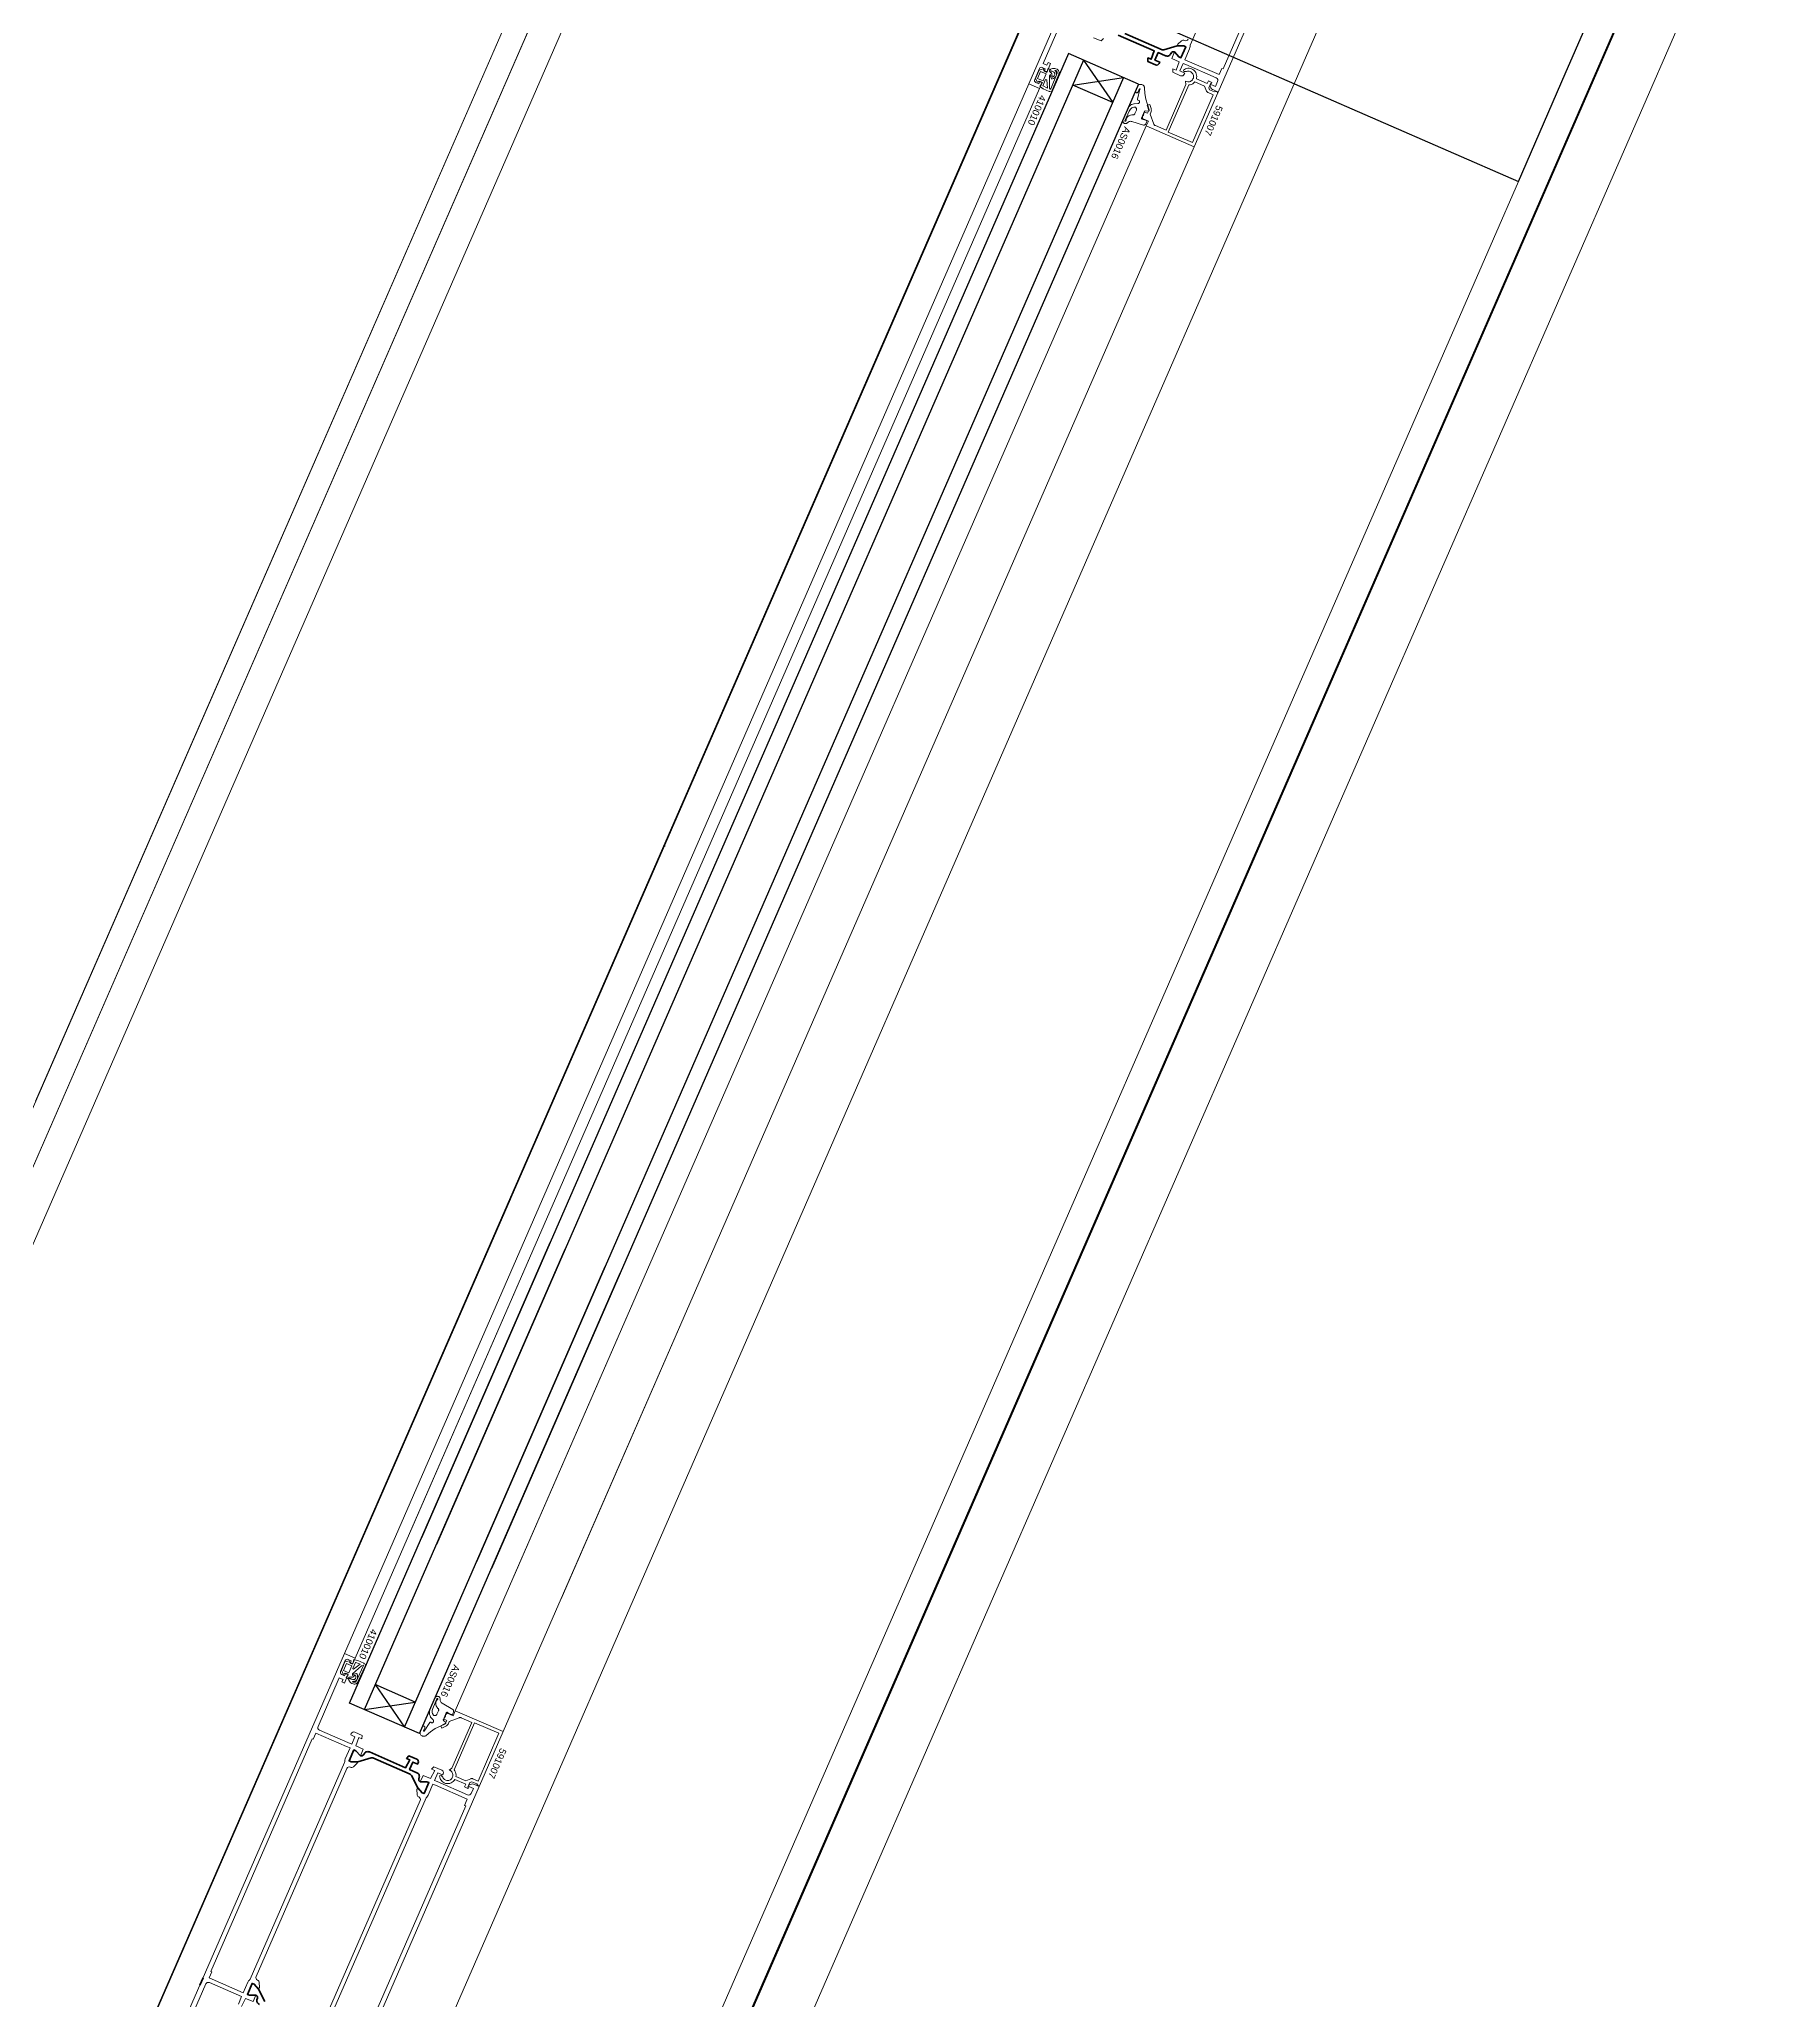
# Model space of a CAD drawing. Header units: millimetres. Extents: x -37281 to 954596, y -59787 to 956680.
# Drawn here: x 870647 to 871286, y -12874 to -12154 of the extents above; entities that cross this region are included whole.
import ezdxf
from ezdxf.enums import TextEntityAlignment as Align

# ---------------------------------------------------------------- set-up
doc = ezdxf.new("R2010")
doc.units = ezdxf.units.MM
doc.header["$MEASUREMENT"] = 0
doc.linetypes.add('Dot & Dashed', pattern=[670.277762, 352.777767, -176.388884, 0, -141.111112])
doc.linetypes.add('Double Dashed', pattern=[1093.611073, 529.166651, -211.666656, 141.111112, -211.666656])
for name, color, linetype, lineweight in [('0_Pen_No__2', 8, 'Continuous', 15), ('0_Pen_No__5', 7, 'Continuous', 25), ('0_Pen_No__6', 7, 'Continuous', 35), ('0_Pen_No__7', 7, 'Continuous', 35), ('0_Pen_No__9', 7, 'Continuous', 13), ('New_A-20-M_Floor_Slab_Pen_No__89', 8, 'Continuous', 20), ('New_A-20-M_Roof_Pen_No__93', 8, 'Continuous', 13), ('New_A-25-M_Curtain_Wall_Pen_No__90', 8, 'Continuous', 20), ('New_A-25-M_Wall_Ext_Pen_No__87', 8, 'Continuous', 20), ('New_ArchiCAD Windows_Pen_No__3', 7, 'Continuous', 18), ('New_ArchiCAD Zone Stamps_Pen_No__9', 7, 'Continuous', 13)]:
    doc.layers.add(name, color=color, linetype=linetype, lineweight=lineweight)
for name, color, linetype, lineweight, true_color in [('0_Pen_No__40', 7, 'Continuous', 35, 0x2a2a2a), ('New_A-15-MG_Structural_Grid_Phase_2_Pen_No__222', 7, 'Continuous', 13, 0x65af33), ('New_A-25-M_Curtain_Wall_Pen_No__69', 7, 'Continuous', 20, 0x606060), ('New_A-35-M_FFE-Zone_Pen_No__74', 7, 'Continuous', 20, 0x606060), ('New_ArchiCAD Windows_Pen_No__23', 7, 'Continuous', 30, 0x2a2a2a)]:
    doc.layers.add(name, color=color, linetype=linetype, lineweight=lineweight, true_color=true_color)
for name, color, linetype in [('New_A-15-MG_Structural_Grid_Phase_2', 7, 'Continuous'), ('New_A-20-M_Floor_Slab', 7, 'Continuous'), ('New_A-20-M_Roof', 7, 'Continuous'), ('New_A-25-M_Curtain_Wall', 7, 'Continuous'), ('New_A-25-M_Wall_Ext', 7, 'Continuous'), ('New_A-35-M_FFE-Zone', 7, 'Continuous'), ('New_ArchiCAD Windows', 7, 'Continuous')]:
    doc.layers.add(name, color=color, linetype=linetype)
doc.styles.add('GENERATED_STYLE_2', font='')
doc.styles.add('GENERATED_STYLE_3', font='')
doc.styles.add('GENERATED_STYLE_4', font='')
doc.styles.get('GENERATED_STYLE_2').set_extended_font_data('Arial', bold=True)
doc.styles.get('GENERATED_STYLE_3').set_extended_font_data('Arial')
doc.styles.get('GENERATED_STYLE_4').set_extended_font_data('Swis721 BT')

# ---------------------------------------------------------------- blocks, each defined once
blk = doc.blocks.new('Wall_243_2', base_point=(874395.1, -4631.3))
at = {"layer": 'New_A-25-M_Wall_Ext_Pen_No__87', "linetype": 'Continuous', "flags": 128}
for points in [[(874303.43, -4591.33), (866444.97, -22613.27)], [(866536.64, -22653.24), (874395.1, -4631.3)]]:
    blk.add_lwpolyline(points, dxfattribs=at)
blk = doc.blocks.new('Wall_245_2', base_point=(874285.09, -4632.6))
at = {"layer": 'New_A-25-M_Wall_Ext_Pen_No__87', "linetype": 'Continuous', "flags": 128}
for points in [[(869174.27, -16353.33), (874285.09, -4632.6)], [(872218.02, -8960.24), (869023.02, -16287.38)]]:
    blk.add_lwpolyline(points, dxfattribs=at)
blk = doc.blocks.new('Single Office_INB 2109_80_2', base_point=(868124.08, -12313.92))
at = {"layer": 'New_A-35-M_FFE-Zone_Pen_No__74', "linetype": 'Continuous'}
blk.add_line((869988.42, -14051.7), (870889.52, -11985.19), dxfattribs=at)
at = {"layer": 'New_ArchiCAD Zone Stamps_Pen_No__9'}
for tag, height, style, p in [('ROOM_NAME', 250, 'GENERATED_STYLE_2', (867785.19, -10969.69)), ('zoneNameLine2', 250, 'GENERATED_STYLE_2', (867596.76, -11401.82)), ('ROOM_NUMBER', 200, 'GENERATED_STYLE_3', (867408.33, -11822.52)), ('measuredAreaCode', 200, 'GENERATED_STYLE_3', (867251.3, -12182.63)), ('DUMMY_649', 200, 'GENERATED_STYLE_3', (867558.7, -12316.68)), ('DUMMY_650', 200, 'GENERATED_STYLE_3', (867908.22, -12469.08)), ('DUMMY_651', 133.33, 'GENERATED_STYLE_3', (868187.51, -12575.63))]:
    blk.add_attdef(tag, text='', height=height, rotation=336.44041, dxfattribs=dict(at, style=style)).set_placement(p, align=Align.TOP_LEFT)
blk = doc.blocks.new('Slab_14_2', base_point=(829422.85, -33019.01))
at = {"layer": 'New_A-20-M_Floor_Slab_Pen_No__89', "linetype": 'Continuous', "flags": 128}
blk.add_lwpolyline([(875235.59, -26822.78), (866165.91, -22867.95), (874174.16, -4502.51), (868527.24, -2040.17), (868435.45, -2000.14), (866447.92, -6558.18), (861160.52, -4252.62), (853558.92, -11326.43), (853176.07, -10915.01), (829422.85, -33019.01)], dxfattribs=at)
blk = doc.blocks.new('Slab_18_2', base_point=(875235.59, -26822.78))
at = {"layer": 'New_A-20-M_Floor_Slab_Pen_No__89', "linetype": 'Continuous', "flags": 128}
blk.add_lwpolyline([(875235.59, -26822.78), (866165.91, -22867.95), (874174.16, -4502.51), (883243.83, -8457.33)], close=True, dxfattribs=at)
blk = doc.blocks.new('Triple Window 19_2')
at = {"layer": 'New_ArchiCAD Windows_Pen_No__23', "linetype": 'Continuous'}
for p, q in [((-182, 0), (-182, -190)), ((-225, -190), (-268, -190)), ((-182, -190), (-225, -190))]:
    blk.add_line(p, q, dxfattribs=at)
at = {"layer": 'New_ArchiCAD Windows_Pen_No__3', "linetype": 'Continuous'}
for p, q in [((-1175, 165), (1175, 165)), ((-182, 0), (662.5, 0)), ((662.5, -190), (-182, -190)), ((-1175, -200), (1175, -200))]:
    blk.add_line(p, q, dxfattribs=at)
blk = doc.blocks.new('Wall_353_2', base_point=(874468.42, -4712.54))
at = {"layer": 'New_ArchiCAD Windows', "color": 251, "linetype": 'Continuous', "lineweight": 20, "true_color": 0x606060, "xscale": -1, "zscale": 1000, "rotation": 66.44041158399281}
blk.add_blockref('Triple Window 19_2', (870942.85, -12297.4), dxfattribs=at)
blk = doc.blocks.new('Morph_2_2', base_point=(864302.5, 0))
at = {"layer": 'New_A-20-M_Roof_Pen_No__93', "linetype": 'Continuous', "flags": 128}
blk.add_lwpolyline([(866367.03, -22792.01), (874315.32, -4564.06)], dxfattribs=at)
blk = doc.blocks.new('Beam_8_2', base_point=(874303.43, -4591.33))
at = {"layer": 'New_A-25-M_Curtain_Wall_Pen_No__69', "linetype": 'Dot & Dashed'}
blk.add_line((874303.43, -4591.33), (866444.97, -22613.27), dxfattribs=at)
at = {"layer": 'New_A-25-M_Curtain_Wall_Pen_No__90', "linetype": 'Continuous'}
for p, q in [((874303.43, -4591.33), (866444.97, -22613.27)), ((874505.7, -4679.52), (866647.24, -22701.46))]:
    blk.add_line(p, q, dxfattribs=at)
blk = doc.blocks.new('Standard grid marker_19')
at = {"layer": 'New_A-15-MG_Structural_Grid_Phase_2_Pen_No__222', "linetype": 'Double Dashed'}
blk.add_line((948.58, 0), (36650.52, 0), dxfattribs=at)
at = {"layer": 'New_A-15-MG_Structural_Grid_Phase_2_Pen_No__222', "style": 'GENERATED_STYLE_4'}
for tag, p in [('AC_MarkerText_1_0', (-500, -588.26)), ('AC_MarkerText_1_1', (38099.1, -588.26))]:
    blk.add_attdef(tag, text='', height=350, rotation=90, dxfattribs=at).set_placement(p, align=Align.MIDDLE_CENTER)

msp = doc.modelspace()

# ---------------------------------------------------------------- linework, layer by layer
at = {"layer": '0_Pen_No__2', "linetype": 'Continuous', "flags": 128}
for points in [[(871023.26, -12145.37), (871015.46, -12163.24), (871016.84, -12163.84), (871017.24, -12162.93), (871018.15, -12163.33), (871016.75, -12166.53), (871015.84, -12166.13), (871016.24, -12165.22), (871015.14, -12164.74, 0.414214), (871014.08, -12165.15), (871012.33, -12169.18, 0.414214), (871012.74, -12170.24), (871013.84, -12170.72), (871014.24, -12169.8), (871015.16, -12170.2), (871014.16, -12172.49), (871010.21, -12170.77), (871074.17, -12024.11)], [(871069.34, -12157.02, -0.112281), (871069.42, -12156.59), (871104.06, -12077.15, -0.112281), (871104.32, -12076.79, 0.112281), (871104.86, -12076.06), (871106.6, -12072.07), (871119.16, -12077.55), (871118.16, -12079.84), (871118.62, -12080.04), (871081.45, -12165.29), (871080.99, -12165.09), (871079.99, -12167.38), (871068.31, -12162.28)], [(871068.65, -12154.36, -0.414214), (871067.33, -12154.88), (871067.28, -12154.85, 0.294108), (871066.21, -12155.03), (871064.89, -12156.21), (871064.61, -12156.86), (871067.03, -12156.82), (871067.76, -12157.14), (871066, -12161.17), (871065.27, -12160.85), (871063.65, -12159.06), (871062.61, -12161.44), (871065.36, -12162.64), (871064.25, -12165.75), (871063.05, -12165.23), (871062.97, -12166.5), (871065.86, -12167.76, 0.414214), (871067.17, -12167.25), (871067.37, -12166.79), (871065.63, -12166.03), (871066.83, -12163.28), (871067.73, -12163.67), (871078.93, -12168.55, -0.414214), (871079.45, -12169.87), (871078.65, -12171.7), (871077, -12170.98), (871076.6, -12171.37), (871076.81, -12171.9, 0.198912), (871077.87, -12173), (871079.61, -12173.76), (871123.57, -12072.93)], [(871037.54, -12154.11), (871036.66, -12155.03), (871033.96, -12153.85, -0.414214)], [(871068.31, -12162.28), (871067.43, -12161.9), (871069.17, -12157.92, 0.112281), (871069.34, -12157.02)], [(870721.38, -12875.9), (870722.9, -12872.96), (870725.65, -12874.16), (870726.69, -12871.78), (870724.27, -12871.82), (870723.54, -12871.5), (870725.3, -12867.46), (870726.03, -12867.78), (870727.65, -12869.58), (870727.93, -12868.94), (870727.9, -12867.17, 0.294108), (870727.3, -12866.26), (870727.25, -12866.24, -0.414214), (870726.73, -12864.93), (870759.99, -12788.66, -0.414214), (870761.3, -12788.14), (870761.35, -12788.17, 0.294108), (870762.42, -12787.99), (870763.74, -12786.81), (870764.02, -12786.16), (870761.6, -12786.2), (870760.87, -12785.88), (870762.63, -12781.85), (870763.36, -12782.17), (870764.98, -12783.96), (870766.02, -12781.58), (870763.27, -12780.38), (870764.38, -12777.27), (870765.58, -12777.79), (870765.66, -12776.52), (870762.96, -12775.34, 0.414214), (870761.64, -12775.86), (870761.44, -12776.31), (870763, -12776.99), (870761.8, -12779.74), (870760.38, -12779.12), (870749.98, -12774.59, -0.414214), (870749.46, -12773.27), (870757.25, -12755.4), (870758.63, -12756), (870758.23, -12756.91), (870759.15, -12757.31), (870760.55, -12754.1), (870759.63, -12753.7), (870759.23, -12754.62), (870758.13, -12754.14, -0.414214), (870757.72, -12753.09), (870759.47, -12749.05, -0.414214), (870760.53, -12748.64), (870761.63, -12749.12), (870761.23, -12750.04), (870762.14, -12750.44), (870763.14, -12748.15), (870759.2, -12746.43), (870695.25, -12893.09)], [(870753.68, -12876.68), (870786.94, -12800.41, 0.414214), (870786.42, -12799.1), (870786.37, -12799.07, -0.294108), (870785.77, -12798.17), (870785.74, -12796.4), (870786.02, -12795.76), (870787.64, -12797.55), (870788.37, -12797.87), (870790.13, -12793.84), (870789.39, -12793.52), (870786.98, -12793.56), (870788.02, -12791.17), (870790.77, -12792.37), (870792.29, -12789.44), (870791.09, -12788.91), (870791.97, -12787.99), (870794.86, -12789.25, -0.414214), (870795.37, -12790.56), (870795.17, -12791.02), (870793.43, -12790.26), (870792.23, -12793.01), (870793.13, -12793.4), (870804.33, -12798.29, 0.414214), (870805.65, -12797.77), (870806.45, -12795.94), (870804.8, -12795.22), (870804.81, -12794.67), (870805.34, -12794.46, -0.198912), (870806.87, -12794.49), (870808.61, -12795.24), (870764.64, -12896.07)], [(870789.36, -12799.11, 0.112281), (870789.09, -12799.46), (870754.45, -12878.9, 0.112281), (870754.37, -12879.34, -0.112281), (870754.2, -12880.23), (870752.46, -12884.22), (870765.02, -12889.7), (870766.02, -12887.4), (870766.48, -12887.6), (870803.65, -12802.36), (870803.19, -12802.16), (870804.19, -12799.86), (870792.51, -12794.77)], [(870792.51, -12794.77), (870791.63, -12794.39), (870789.9, -12798.38, -0.112281), (870789.36, -12799.11)], [(870700.5, -12885.56), (870708.29, -12867.68, -0.414214), (870709.61, -12867.17), (870721.43, -12872.32), (870720.23, -12875.07)]]:
    msp.add_lwpolyline(points, format="xyb", dxfattribs=at)
for points in [[(871067.09, -12166.26), (871066.89, -12165.73), (871067.26, -12165.46), (871067.67, -12165.26), (871068.1, -12165.11), (871068.55, -12165.04), (871069.01, -12165.03), (871069.47, -12165.1), (871069.91, -12165.23), (871070.36, -12165.47), (871070.76, -12165.78), (871071.11, -12166.16), (871071.39, -12166.58), (871071.59, -12167.05), (871071.72, -12167.54), (871071.77, -12168.05), (871071.73, -12168.56), (871071.67, -12168.94), (871075.61, -12170.66), (871076.05, -12169.65), (871077.33, -12170.21), (871077.17, -12170.58), (871076.99, -12170.5), (871076.23, -12172.24), (871076.49, -12172.9), (871078.28, -12173.68), (871079.19, -12173.58), (871079.5, -12174), (871070.83, -12193.89), (871053.23, -12186.21), (871054.03, -12184.38), (871051.92, -12183.46), (871051.87, -12182.57), (871052, -12182.48), (871052.12, -12182.36), (871052.21, -12182.23), (871052.29, -12182.08), (871052.34, -12181.93), (871052.36, -12181.77), (871052.36, -12181.6), (871052.33, -12181.44), (871052.74, -12181.09), (871053.74, -12181.53), (871054.2, -12180.47), (871053.64, -12178.56), (871054.6, -12178.28), (871055.06, -12179.84), (871055.12, -12180.12), (871055.14, -12180.39), (871055.12, -12180.67), (871055.07, -12180.95), (871054.97, -12181.21), (871054.66, -12181.93), (871056.06, -12185.49), (871056.13, -12185.63), (871056.22, -12185.76), (871056.33, -12185.88), (871056.46, -12185.97), (871056.6, -12186.05), (871060.52, -12187.76)], [(871060.52, -12187.76), (871067.83, -12170.98), (871067.7, -12169.82), (871068.13, -12169.95), (871068.46, -12170.01), (871068.79, -12170.02), (871069.12, -12169.97), (871069.44, -12169.86), (871069.73, -12169.7), (871070, -12169.5), (871070.22, -12169.25), (871070.4, -12168.97), (871070.53, -12168.66), (871070.6, -12168.34), (871070.62, -12168), (871070.58, -12167.67), (871070.48, -12167.35), (871070.33, -12167.06), (871070.13, -12166.79), (871069.89, -12166.56), (871069.62, -12166.37), (871069.31, -12166.23), (871068.99, -12166.15), (871068.66, -12166.12), (871068.33, -12166.15), (871068, -12166.24), (871067.09, -12166.26)], [(870794.59, -12791.17), (870794.07, -12791.38), (870794.13, -12791.84), (870794.25, -12792.28), (870794.44, -12792.7), (870794.7, -12793.08), (870795.01, -12793.42), (870795.36, -12793.71), (870795.76, -12793.94), (870796.24, -12794.1), (870796.74, -12794.19), (870797.25, -12794.19), (870797.76, -12794.1), (870798.24, -12793.94), (870798.69, -12793.69), (870799.09, -12793.38), (870799.44, -12793.01), (870799.68, -12792.7), (870803.62, -12794.42), (870803.18, -12795.43), (870804.46, -12795.99), (870804.62, -12795.62), (870804.44, -12795.54), (870805.2, -12793.8), (870805.86, -12793.54), (870807.65, -12794.32), (870808.2, -12795.06), (870808.71, -12795.01), (870817.38, -12775.11), (870799.79, -12767.44), (870798.99, -12769.27), (870796.88, -12768.35), (870796.19, -12768.92), (870796.21, -12769.08), (870796.21, -12769.25), (870796.18, -12769.41), (870796.12, -12769.56), (870796.04, -12769.7), (870795.94, -12769.83), (870795.81, -12769.94), (870795.68, -12770.02), (870795.7, -12770.57), (870796.7, -12771.01), (870796.24, -12772.06), (870794.46, -12772.95), (870794.9, -12773.84), (870796.36, -12773.12), (870796.6, -12772.97), (870796.82, -12772.8), (870797.01, -12772.6), (870797.18, -12772.37), (870797.31, -12772.12), (870797.62, -12771.4), (870801.18, -12770.01), (870801.34, -12769.96), (870801.49, -12769.94), (870801.65, -12769.94), (870801.81, -12769.97), (870801.96, -12770.02), (870805.88, -12771.73)], [(870805.88, -12771.73), (870798.56, -12788.5), (870797.62, -12789.2), (870798.01, -12789.43), (870798.28, -12789.63), (870798.51, -12789.87), (870798.7, -12790.14), (870798.83, -12790.44), (870798.92, -12790.77), (870798.95, -12791.1), (870798.92, -12791.43), (870798.83, -12791.75), (870798.69, -12792.06), (870798.51, -12792.33), (870798.27, -12792.57), (870798, -12792.77), (870797.71, -12792.91), (870797.39, -12793.01), (870797.05, -12793.05), (870796.72, -12793.03), (870796.4, -12792.95), (870796.09, -12792.82), (870795.81, -12792.64), (870795.56, -12792.42), (870795.36, -12792.15), (870795.2, -12791.86), (870794.59, -12791.17)]]:
    msp.add_lwpolyline(points, dxfattribs=at)
for points in [[(871061.32, -12188.43), (871070.21, -12192.31), (871077.84, -12174.8), (871075.93, -12173.97), (871075.79, -12173.89), (871075.67, -12173.8), (871075.56, -12173.69), (871075.47, -12173.56), (871075.4, -12173.42), (871074.67, -12171.56), (871071.09, -12170), (871070.74, -12170.38), (871070.32, -12170.69), (871069.86, -12170.93), (871069.36, -12171.09), (871068.84, -12171.17)], [(870806.91, -12771.86), (870815.81, -12775.73), (870808.17, -12793.24), (870806.26, -12792.41), (870806.11, -12792.36), (870805.96, -12792.33), (870805.8, -12792.33), (870805.65, -12792.35), (870805.5, -12792.4), (870803.64, -12793.12), (870800.06, -12791.56), (870800.1, -12791.04), (870800.04, -12790.52), (870799.9, -12790.02), (870799.68, -12789.55), (870799.39, -12789.12)]]:
    msp.add_lwpolyline(points, close=True, dxfattribs=at)
msp.add_lwpolyline([(870759.87, -12780.54), (870761.2, -12781.12), (870759.46, -12785.11, 0.112281), (870759.29, -12786, -0.112281), (870759.21, -12786.43), (870724.57, -12865.87, -0.112281), (870724.31, -12866.23, 0.112281), (870723.77, -12866.96), (870722.03, -12870.95), (870709.47, -12865.47), (870710.47, -12863.18), (870710.2, -12863.06), (870747.37, -12777.81), (870747.64, -12777.93), (870748.64, -12775.64)], format="xyb", close=True, dxfattribs=at)
at = {"layer": '0_Pen_No__40', "linetype": 'Continuous'}
for p, q in [((874037.86, -5700.74), (866899.19, -22071.98)), ((870707.31, -12865.42), (870706.12, -12868.17))]:
    msp.add_line(p, q, dxfattribs=at)
at = {"layer": '0_Pen_No__5', "linetype": 'Continuous'}
for p, q in [((871024.77, -12159.66), (870834.61, -12595.76)), ((871030.27, -12162.06), (870840.11, -12598.16)), ((871050.43, -12170.86), (871024.77, -12159.66)), ((871030.27, -12162.06), (871040.94, -12177.62)), ((871044.93, -12168.46), (870854.78, -12604.55)), ((871050.43, -12170.86), (870860.28, -12606.95)), ((871026.27, -12171.23), (871044.93, -12168.46)), ((871040.94, -12177.62), (871026.27, -12171.23)), ((870760.96, -12764.65), (870834.61, -12595.76)), ((870834.61, -12595.76), (870787.38, -12704.07)), ((870766.46, -12767.05), (870840.11, -12598.16)), ((870781.13, -12773.44), (870854.78, -12604.55)), ((870840.11, -12598.16), (870792.88, -12706.47)), ((870854.78, -12604.55), (870807.54, -12712.87)), ((870786.63, -12775.84), (870860.28, -12606.95)), ((870860.28, -12606.95), (870813.04, -12715.27)), ((870785.13, -12764.28), (870770.46, -12757.88)), ((870770.46, -12757.88), (870781.13, -12773.44)), ((870786.63, -12775.84), (870760.96, -12764.65)), ((870766.46, -12767.05), (870785.13, -12764.28))]:
    msp.add_line(p, q, dxfattribs=at)
at = {"layer": '0_Pen_No__6', "linetype": 'Continuous', "flags": 128}
for points in [[(871045.37, -12152.28), (871059.06, -12158.25, 0.176327), (871059.74, -12158.29), (871064.62, -12156.84), (871067.03, -12156.82), (871067.76, -12157.14), (871066, -12161.17), (871065.27, -12160.85), (871063.65, -12159.06, 0.414214), (871062.34, -12159.57), (871062.3, -12159.66, -0.414214), (871060.32, -12160.44), (871057.66, -12159.28), (871056.46, -12162.03), (871058.21, -12162.79), (871058.01, -12163.25, -0.414214), (871056.69, -12163.77), (871053.8, -12162.51), (871053.88, -12161.23), (871055.08, -12161.75), (871056.2, -12158.64), (871042.91, -12152.85, -0.414214)], [(870727.94, -12875.16, -0.414214), (870727.16, -12873.19), (870727.2, -12873.1, 0.414214), (870726.69, -12871.78), (870724.27, -12871.82), (870723.54, -12871.5), (870725.3, -12867.46), (870726.03, -12867.78), (870727.65, -12869.56), (870729.91, -12874.13, 0.176327)]]:
    msp.add_lwpolyline(points, format="xyb", dxfattribs=at)
msp.add_lwpolyline([(870766.3, -12783.45, -0.414214), (870764.98, -12783.96), (870763.36, -12782.17), (870762.63, -12781.85), (870760.87, -12785.88), (870761.6, -12786.2), (870764.01, -12786.18), (870768.89, -12784.73, -0.176327), (870769.58, -12784.77), (870783.26, -12790.74, -0.176327), (870783.76, -12791.21), (870786.01, -12795.78), (870787.64, -12797.55), (870788.37, -12797.87), (870790.13, -12793.84), (870789.39, -12793.52), (870786.98, -12793.56, -0.414214), (870786.46, -12792.24), (870786.5, -12792.15, 0.414214), (870785.73, -12790.18), (870783.07, -12789.02), (870784.27, -12786.27), (870786.01, -12787.03), (870786.21, -12786.57, 0.414214), (870785.69, -12785.25), (870782.81, -12783.99), (870781.93, -12784.92), (870783.12, -12785.44), (870781.6, -12788.38), (870768.31, -12782.58, 0.414214), (870766.34, -12783.36)], format="xyb", close=True, dxfattribs=at)
at = {"layer": '0_Pen_No__9', "linetype": 'Continuous'}
for p, q in [((871010.21, -12170.77), (870826.45, -12592.2)), ((871014.16, -12172.49), (870830.39, -12593.92)), ((871053.23, -12186.21), (870868.25, -12610.43)), ((871070.83, -12193.89), (870885.85, -12618.1)), ((870759.2, -12746.43), (870826.45, -12592.2)), ((870763.14, -12748.15), (870830.39, -12593.92)), ((870830.39, -12593.92), (870783.16, -12702.24)), ((870799.79, -12767.44), (870868.25, -12610.43)), ((870868.25, -12610.43), (870821.02, -12718.74)), ((870817.38, -12775.11), (870885.85, -12618.1)), ((870885.85, -12618.1), (870838.62, -12726.42))]:
    msp.add_line(p, q, dxfattribs=at)
at = {"layer": '0_Pen_No__9', "linetype": 'Continuous', "flags": 128}
for points in [[(871021.17, -12167.22), (871018.75, -12173.1), (871018.47, -12173.66), (871017.91, -12173.39), (871017.84, -12173.55), (871017.67, -12173.5), (871016.52, -12173.1), (871015.44, -12172.55), (871014.43, -12171.86), (871014.21, -12171.68), (871015.11, -12170.4), (871013.79, -12169.82), (871013.67, -12170.1), (871013.31, -12170.11), (871012.63, -12168.74), (871013.96, -12165.68), (871015.43, -12165.24), (871015.67, -12165.52), (871015.55, -12165.79), (871016.86, -12166.36), (871017.11, -12165.25), (871017.89, -12165.42), (871017.75, -12166.04), (871018.11, -12166.56), (871018.22, -12166.6), (871018.32, -12166.66), (871018.41, -12166.74), (871018.49, -12166.83), (871018.56, -12166.93), (871018.6, -12167.04), (871018.63, -12167.16), (871018.67, -12167.33), (871018.69, -12167.51), (871018.68, -12167.69), (871018.64, -12167.87), (871018.57, -12168.03), (871018.81, -12168.31), (871019.02, -12168.22), (871019.21, -12168.1), (871019.37, -12167.95), (871019.52, -12167.77), (871019.63, -12167.57), (871019.71, -12167.36), (871019.73, -12167.23), (871019.72, -12167.09), (871019.69, -12166.96), (871019.64, -12166.83), (871019.57, -12166.72), (871019.48, -12166.62), (871019.37, -12166.54), (871019.19, -12166.38), (871018.99, -12166.25), (871018.77, -12166.16), (871018.54, -12166.09), (871018.31, -12166.06), (871018.12, -12165.36), (871018.5, -12165.19), (871018.91, -12165.09), (871019.33, -12165.07), (871019.75, -12165.11), (871020.15, -12165.23), (871020.53, -12165.41), (871020.87, -12165.66), (871021.02, -12165.84), (871021.14, -12166.05), (871021.22, -12166.28), (871021.27, -12166.51), (871021.27, -12166.75), (871021.24, -12166.99)], [(871018.26, -12172.58), (871020.57, -12166.87), (871020.59, -12166.72), (871020.58, -12166.58), (871020.54, -12166.44), (871020.49, -12166.3), (871020.41, -12166.18), (871020.32, -12166.07), (871020.2, -12165.97), (871020.08, -12165.9), (871019.94, -12165.85), (871019.8, -12165.82), (871019.74, -12165.98), (871019.93, -12166.12), (871020.09, -12166.3), (871020.22, -12166.5), (871020.31, -12166.71), (871020.37, -12166.94), (871020.39, -12167.18), (871020.38, -12167.42), (871020.25, -12167.75), (871020.07, -12168.06), (871019.84, -12168.34), (871019.57, -12168.58), (871019.27, -12168.77), (871018.93, -12168.91), (871018.59, -12168.99), (871017.97, -12167.88), (871018.18, -12167.65), (871018.08, -12167.35), (871017.73, -12167.84), (871017.78, -12172.29), (871018.01, -12172.76), (871018.19, -12172.75)], [(871015.4, -12169.65), (871013.38, -12168.77), (871014.5, -12166.2), (871016.51, -12167.08)], [(871015.48, -12171.51), (871015.38, -12171.44), (871016.36, -12169.18), (871016.75, -12169.25), (871016.98, -12172.32), (871016.75, -12172.22)], [(871052.28, -12185.86), (871052.41, -12185.87), (871052.55, -12185.86), (871052.67, -12185.83), (871052.8, -12185.78), (871052.91, -12185.7), (871053.01, -12185.61), (871053.09, -12185.51), (871053.15, -12185.39), (871053.5, -12184.59), (871053.52, -12184.54), (871053.53, -12184.49), (871053.53, -12184.44), (871053.52, -12184.39), (871053.5, -12184.34), (871053.47, -12184.3), (871053.44, -12184.26), (871053.4, -12184.22), (871053.36, -12184.2), (871053.31, -12184.18), (871051.74, -12183.71), (871051.7, -12183.69), (871051.65, -12183.66), (871051.61, -12183.63), (871051.58, -12183.59), (871051.56, -12183.55), (871051.54, -12183.5), (871051.53, -12183.45), (871051.53, -12183.4), (871051.54, -12183.35), (871051.55, -12183.3), (871052.63, -12180.83), (871052.65, -12180.79), (871052.68, -12180.76), (871052.71, -12180.73), (871052.75, -12180.7), (871052.79, -12180.68), (871052.83, -12180.66), (871052.88, -12180.66), (871052.92, -12180.66), (871053.99, -12180.72), (871054.04, -12180.72), (871054.09, -12180.71), (871054.14, -12180.69), (871054.18, -12180.67), (871054.22, -12180.64), (871054.25, -12180.6), (871054.28, -12180.56), (871054.3, -12180.51), (871054.31, -12180.46), (871054.31, -12180.41), (871054.3, -12180.36), (871054.29, -12180.31), (871053.7, -12178.38), (871053.06, -12176.4), (871052.71, -12174.34), (871052.65, -12172.26), (871052.62, -12172.02), (871052.55, -12171.79), (871052.44, -12171.58), (871052.29, -12171.39), (871052.11, -12171.23), (871051.91, -12171.1), (871051.69, -12171), (871051.46, -12170.95), (871051.22, -12170.94), (871050.98, -12170.96), (871050.75, -12171.03), (871050.54, -12171.13), (871050.35, -12171.27), (871050.18, -12171.45), (871049.35, -12173.33), (871049.33, -12173.41), (871049.31, -12173.49), (871049.31, -12173.58), (871049.33, -12173.66), (871049.35, -12173.74), (871049.39, -12173.81), (871049.44, -12173.87), (871049.51, -12173.93), (871049.57, -12173.97), (871049.65, -12174.01), (871049.73, -12174.03), (871049.81, -12174.03), (871049.89, -12174.03), (871049.97, -12174.01), (871050.05, -12173.97), (871050.12, -12173.93), (871050.18, -12173.87), (871050.23, -12173.81), (871050.27, -12173.73), (871050.69, -12172.76), (871050.72, -12172.72), (871050.74, -12172.68), (871050.78, -12172.65), (871050.82, -12172.62), (871050.86, -12172.59), (871050.9, -12172.58), (871050.95, -12172.57), (871050.97, -12172.62), (871050.97, -12172.66), (871050.97, -12172.71), (871050.96, -12172.76), (871050.09, -12176.42), (871050.07, -12176.5), (871050.1, -12176.57), (871050.12, -12176.61), (871050.15, -12176.65), (871050.18, -12176.69), (871050.22, -12176.71), (871050.26, -12176.74), (871050.54, -12176.86), (871050.62, -12176.9), (871050.69, -12176.96), (871050.75, -12177.02), (871050.79, -12177.1), (871050.82, -12177.18), (871050.84, -12177.26), (871050.84, -12177.35), (871050.83, -12177.44), (871050.8, -12177.52), (871050.76, -12177.59), (871050.71, -12177.66), (871050.64, -12177.72), (871050.39, -12177.91), (871050.35, -12177.93), (871050.31, -12177.95), (871050.27, -12177.96), (871050.22, -12177.96), (871048.79, -12178.03), (871048.73, -12178.03), (871048.66, -12178.05), (871048.33, -12178.16), (871047.87, -12178.36), (871047.45, -12178.63), (871047.08, -12178.97), (871046.77, -12179.36), (871046.53, -12179.81), (871044.73, -12183.93), (871044.68, -12184.08), (871044.65, -12184.25), (871044.65, -12184.41), (871044.68, -12184.58), (871044.74, -12184.73), (871044.82, -12184.88), (871044.92, -12185.01), (871045.04, -12185.12), (871045.18, -12185.21), (871045.34, -12185.28), (871045.5, -12185.32), (871045.66, -12185.33), (871045.83, -12185.31), (871045.99, -12185.27), (871046.14, -12185.2), (871046.28, -12185.11), (871046.4, -12184.99), (871046.57, -12184.83), (871046.77, -12184.69), (871046.99, -12184.59), (871047.23, -12184.52), (871047.47, -12184.49), (871047.71, -12184.51), (871047.95, -12184.56)], [(871049.65, -12180.4), (871049.7, -12180.27), (871049.72, -12180.14), (871049.72, -12180), (871049.69, -12179.87), (871049.65, -12179.74), (871049.58, -12179.63), (871049.49, -12179.52), (871049.39, -12179.43), (871049.28, -12179.36), (871049.15, -12179.31), (871049.02, -12179.29), (871048.88, -12179.28), (871048.75, -12179.3), (871048.37, -12179.41), (871048.02, -12179.59), (871047.7, -12179.81), (871047.42, -12180.08), (871047.18, -12180.39), (871047, -12180.74), (871045.45, -12184.29), (871045.44, -12184.32), (871045.44, -12184.34), (871045.44, -12184.37), (871045.44, -12184.39), (871045.45, -12184.41), (871045.46, -12184.44), (871045.48, -12184.45), (871045.49, -12184.47), (871045.51, -12184.49), (871045.54, -12184.49), (871045.56, -12184.5), (871045.59, -12184.5), (871045.61, -12184.5), (871045.63, -12184.49), (871045.66, -12184.48), (871045.68, -12184.47), (871045.7, -12184.45), (871045.71, -12184.43), (871045.72, -12184.41), (871045.87, -12184.08), (871045.88, -12184.03), (871045.89, -12183.99), (871045.89, -12183.94), (871045.89, -12183.9), (871045.88, -12183.85), (871045.86, -12183.81), (871045.83, -12183.77), (871045.8, -12183.74), (871045.83, -12183.66), (871046.01, -12183.32), (871046.24, -12183.01), (871046.52, -12182.74), (871046.83, -12182.52), (871047.17, -12182.34), (871047.54, -12182.22), (871047.92, -12182.16), (871048.3, -12182.16), (871048.43, -12182.16), (871048.55, -12182.14), (871048.67, -12182.1), (871048.78, -12182.05), (871048.88, -12181.98), (871048.96, -12181.89), (871049.04, -12181.79), (871049.09, -12181.68)], [(870764.05, -12756.87), (870766.72, -12751.1), (870766.94, -12750.52), (870766.36, -12750.29), (870766.43, -12750.13), (870766.28, -12750.03), (870765.2, -12749.47), (870764.05, -12749.05), (870762.87, -12748.78), (870762.59, -12748.73), (870762.25, -12750.27), (870760.94, -12749.69), (870761.06, -12749.42), (870760.82, -12749.15), (870759.35, -12749.58), (870758.02, -12752.64), (870758.7, -12754.01), (870759.06, -12754), (870759.18, -12753.73), (870760.5, -12754.3), (870759.84, -12755.23), (870760.5, -12755.7), (870760.86, -12755.17), (870761.48, -12755.08), (870761.59, -12755.13), (870761.71, -12755.16), (870761.82, -12755.18), (870761.94, -12755.18), (870762.06, -12755.15), (870762.17, -12755.11), (870762.28, -12755.05), (870762.44, -12754.97), (870762.58, -12754.86), (870762.7, -12754.72), (870762.8, -12754.57), (870762.88, -12754.41), (870763.25, -12754.4), (870763.32, -12754.61), (870763.36, -12754.84), (870763.36, -12755.06), (870763.33, -12755.29), (870763.26, -12755.5), (870763.16, -12755.71), (870763.07, -12755.81), (870762.97, -12755.9), (870762.86, -12755.97), (870762.73, -12756.01), (870762.6, -12756.04), (870762.46, -12756.04), (870762.33, -12756.02), (870762.09, -12756), (870761.86, -12755.93), (870761.64, -12755.84), (870761.44, -12755.71), (870761.26, -12755.56), (870760.61, -12755.9), (870760.75, -12756.3), (870760.96, -12756.66), (870761.22, -12756.99), (870761.54, -12757.26), (870761.9, -12757.48), (870762.29, -12757.63), (870762.7, -12757.71), (870762.94, -12757.7), (870763.17, -12757.64), (870763.4, -12757.55), (870763.6, -12757.42), (870763.78, -12757.26), (870763.93, -12757.08)], [(870761.9, -12750.99), (870759.89, -12750.11), (870758.77, -12752.67), (870760.78, -12753.55)], [(870766, -12751.09), (870763.39, -12756.68), (870763.29, -12756.78), (870763.18, -12756.88), (870763.05, -12756.95), (870762.91, -12757), (870762.77, -12757.03), (870762.63, -12757.03), (870762.48, -12757.01), (870762.34, -12756.97), (870762.21, -12756.91), (870762.09, -12756.82), (870762.17, -12756.67), (870762.4, -12756.71), (870762.64, -12756.7), (870762.87, -12756.67), (870763.1, -12756.59), (870763.31, -12756.47), (870763.49, -12756.33), (870763.66, -12756.16), (870763.81, -12755.83), (870763.92, -12755.49), (870763.97, -12755.13), (870763.96, -12754.78), (870763.89, -12754.42), (870763.77, -12754.09), (870763.59, -12753.77), (870762.35, -12754.08), (870762.33, -12754.39), (870762.05, -12754.52), (870762.16, -12753.93), (870765.46, -12750.94), (870765.96, -12750.78), (870766.08, -12750.93)], [(870763.33, -12749.79), (870763.2, -12749.76), (870762.22, -12752.02), (870762.53, -12752.25), (870764.94, -12750.34), (870764.71, -12750.24)], [(870798.88, -12766.98), (870798.98, -12767.07), (870799.06, -12767.18), (870799.13, -12767.29), (870799.17, -12767.42), (870799.19, -12767.55), (870799.19, -12767.68), (870799.17, -12767.82), (870799.13, -12767.94), (870798.78, -12768.75), (870798.76, -12768.79), (870798.72, -12768.83), (870798.69, -12768.86), (870798.64, -12768.89), (870798.6, -12768.91), (870798.55, -12768.92), (870798.5, -12768.93), (870798.45, -12768.92), (870798.4, -12768.91), (870798.35, -12768.89), (870796.94, -12768.05), (870796.89, -12768.03), (870796.84, -12768.02), (870796.79, -12768.01), (870796.74, -12768.02), (870796.69, -12768.03), (870796.65, -12768.05), (870796.6, -12768.08), (870796.57, -12768.11), (870796.54, -12768.15), (870796.51, -12768.19), (870795.44, -12770.66), (870795.42, -12770.7), (870795.41, -12770.75), (870795.41, -12770.79), (870795.42, -12770.84), (870795.43, -12770.88), (870795.45, -12770.92), (870795.47, -12770.96), (870795.5, -12771), (870796.28, -12771.73), (870796.31, -12771.77), (870796.34, -12771.81), (870796.36, -12771.86), (870796.37, -12771.91), (870796.37, -12771.96), (870796.37, -12772.01), (870796.35, -12772.06), (870796.33, -12772.1), (870796.3, -12772.14), (870796.27, -12772.18), (870796.23, -12772.21), (870796.18, -12772.23), (870794.37, -12773.11), (870792.48, -12774), (870790.74, -12775.14), (870789.17, -12776.51), (870788.97, -12776.65), (870788.75, -12776.75), (870788.52, -12776.82), (870788.28, -12776.84), (870788.05, -12776.82), (870787.81, -12776.76), (870787.6, -12776.66), (870787.4, -12776.53), (870787.22, -12776.37), (870787.08, -12776.17), (870786.97, -12775.96), (870786.91, -12775.73), (870786.88, -12775.49), (870786.89, -12775.25), (870787.71, -12773.36), (870787.75, -12773.29), (870787.8, -12773.23), (870787.86, -12773.17), (870787.93, -12773.12), (870788.01, -12773.09), (870788.09, -12773.07), (870788.17, -12773.06), (870788.25, -12773.07), (870788.33, -12773.09), (870788.41, -12773.12), (870788.48, -12773.17), (870788.54, -12773.22), (870788.59, -12773.29), (870788.63, -12773.36), (870788.65, -12773.44), (870788.67, -12773.52), (870788.67, -12773.6), (870788.65, -12773.68), (870788.63, -12773.76), (870788.2, -12774.74), (870788.19, -12774.78), (870788.18, -12774.83), (870788.17, -12774.88), (870788.18, -12774.92), (870788.19, -12774.97), (870788.21, -12775.01), (870788.24, -12775.05), (870788.28, -12775.03), (870788.32, -12775.01), (870788.35, -12774.98), (870788.38, -12774.94), (870790.47, -12771.8), (870790.52, -12771.74), (870790.59, -12771.71), (870790.64, -12771.7), (870790.68, -12771.69), (870790.73, -12771.69), (870790.78, -12771.7), (870790.82, -12771.71), (870791.1, -12771.84), (870791.19, -12771.86), (870791.27, -12771.88), (870791.36, -12771.87), (870791.45, -12771.86), (870791.53, -12771.83), (870791.6, -12771.78), (870791.67, -12771.72), (870791.72, -12771.65), (870791.76, -12771.58), (870791.79, -12771.5), (870791.8, -12771.41), (870791.8, -12771.32), (870791.77, -12771.01), (870791.76, -12770.97), (870791.74, -12770.93), (870791.72, -12770.89), (870791.7, -12770.85), (870790.77, -12769.76), (870790.73, -12769.71), (870790.69, -12769.64), (870790.55, -12769.33), (870790.38, -12768.86), (870790.3, -12768.36), (870790.29, -12767.86), (870790.37, -12767.37), (870790.53, -12766.89), (870792.33, -12762.77), (870792.41, -12762.62), (870792.51, -12762.49), (870792.63, -12762.38), (870792.77, -12762.29), (870792.92, -12762.22), (870793.08, -12762.18), (870793.25, -12762.17), (870793.42, -12762.18), (870793.58, -12762.23), (870793.73, -12762.29), (870793.87, -12762.39), (870793.99, -12762.5), (870794.09, -12762.63), (870794.17, -12762.78), (870794.22, -12762.93), (870794.24, -12763.1), (870794.24, -12763.26), (870794.24, -12763.51), (870794.28, -12763.75), (870794.35, -12763.98), (870794.46, -12764.19), (870794.6, -12764.39), (870794.78, -12764.56), (870794.98, -12764.7)], [(870793.09, -12768.78), (870793.03, -12768.9), (870792.95, -12769), (870792.85, -12769.09), (870792.73, -12769.17), (870792.61, -12769.22), (870792.47, -12769.25), (870792.34, -12769.26), (870792.21, -12769.24), (870792.08, -12769.2), (870791.95, -12769.15), (870791.84, -12769.07), (870791.75, -12768.97), (870791.67, -12768.86), (870791.5, -12768.51), (870791.38, -12768.13), (870791.33, -12767.75), (870791.34, -12767.35), (870791.41, -12766.97), (870791.53, -12766.6), (870793.08, -12763.04), (870793.1, -12763.02), (870793.11, -12763), (870793.13, -12762.99), (870793.15, -12762.97), (870793.17, -12762.96), (870793.2, -12762.96), (870793.22, -12762.95), (870793.25, -12762.96), (870793.27, -12762.96), (870793.29, -12762.97), (870793.31, -12762.99), (870793.33, -12763), (870793.35, -12763.02), (870793.36, -12763.04), (870793.37, -12763.07), (870793.37, -12763.09), (870793.37, -12763.12), (870793.37, -12763.14), (870793.36, -12763.16), (870793.21, -12763.5), (870793.19, -12763.54), (870793.16, -12763.58), (870793.13, -12763.61), (870793.09, -12763.64), (870793.05, -12763.66), (870793.01, -12763.67), (870792.96, -12763.68), (870792.92, -12763.68), (870792.88, -12763.76), (870792.75, -12764.12), (870792.68, -12764.5), (870792.67, -12764.89), (870792.72, -12765.27), (870792.83, -12765.64), (870792.99, -12765.99), (870793.2, -12766.31), (870793.46, -12766.59), (870793.55, -12766.68), (870793.62, -12766.78), (870793.67, -12766.89), (870793.7, -12767.01), (870793.72, -12767.13), (870793.72, -12767.26), (870793.69, -12767.38), (870793.65, -12767.49)]]:
    msp.add_lwpolyline(points, close=True, dxfattribs=at)

# ---------------------------------------------------------------- block references
at = {"layer": 'New_A-15-MG_Structural_Grid_Phase_2', "color": 8, "linetype": 'Continuous', "lineweight": 15, "zscale": 1000, "rotation": 246.440411583993}
msp.add_blockref('Standard grid marker_19', (876481.97, 840.07), dxfattribs=at)
at = {"layer": 'New_A-20-M_Floor_Slab', "color": 8, "linetype": 'Continuous', "lineweight": 20}
for name, p in [('Slab_14_2', (829422.85, -33019.01)), ('Slab_18_2', (875235.59, -26822.78))]:
    msp.add_blockref(name, p, dxfattribs=at)
at = {"layer": 'New_A-20-M_Roof', "linetype": 'Continuous', "lineweight": 0}
msp.add_blockref('Morph_2_2', (864302.5, 0), dxfattribs=at)
at = {"layer": 'New_A-25-M_Curtain_Wall', "color": 8, "lineweight": 20}
msp.add_blockref('Beam_8_2', (874303.43, -4591.33), dxfattribs=at)
at = {"layer": 'New_A-25-M_Wall_Ext', "color": 250, "lineweight": 50, "true_color": 0x2a2a2a}
for name, p in [('Wall_245_2', (874285.09, -4632.6)), ('Wall_353_2', (874468.42, -4712.54)), ('Wall_243_2', (874395.1, -4631.3))]:
    msp.add_blockref(name, p, dxfattribs=at)
at = {"layer": 'New_A-35-M_FFE-Zone', "linetype": 'Continuous'}
msp.add_blockref('Single Office_INB 2109_80_2', (868124.08, -12313.92), dxfattribs=at)

# ---------------------------------------------------------------- texts
at = {"layer": '0_Pen_No__7', "linetype": 'Continuous', "char_height": 2.5, "attachment_point": 7, "rotation": 246.44041, "style": 'GENERATED_STYLE_3'}
for s, insert in [('\\A1;{\\fArial|b0|i0|c0|p34;410010}', (871014.32, -12174.59)), ('\\A1;{\\fArial|b0|i0|c0|p34;591007}', (871079.11, -12178.36)), ('\\A1;{\\fArial|b0|i0|c0|p34;AS0016}', (871045.24, -12186.24)), ('\\A1;{\\fArial|b0|i0|c0|p34;410010}', (870769.01, -12737.18)), ('\\A1;{\\fArial|b0|i0|c0|p34;AS0016}', (870799.27, -12750.33)), ('\\A1;{\\fArial|b0|i0|c0|p34;591007}', (870816.35, -12780.95))]:
    msp.add_mtext(s, dxfattribs=dict(at, insert=insert))

doc.saveas('drawing.dxf')
